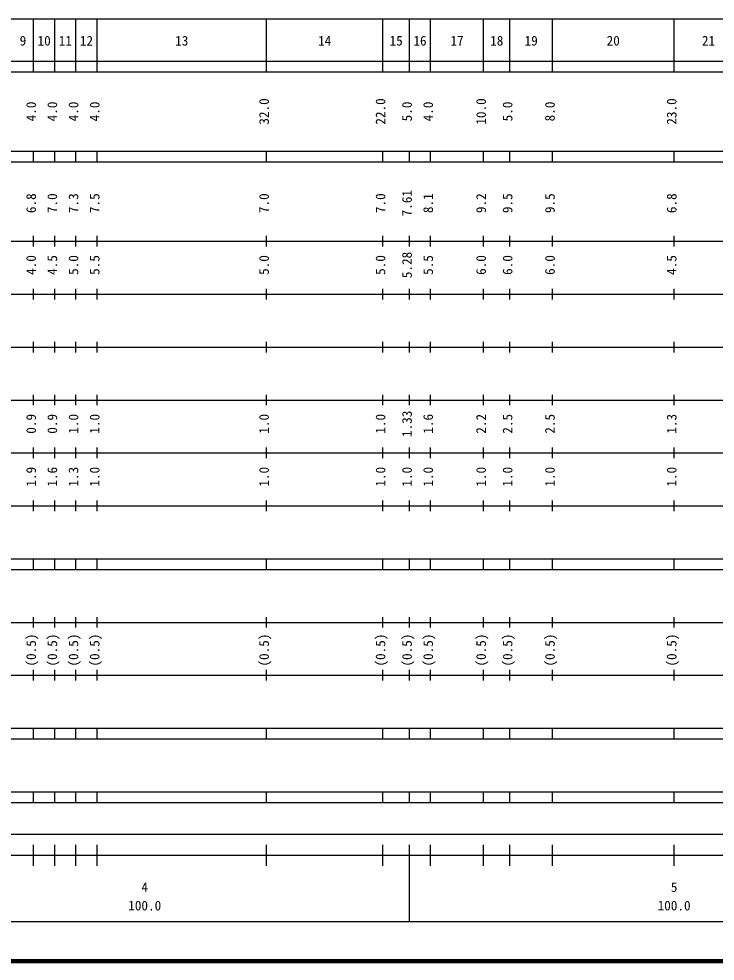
# Model space of a CAD drawing. Units: millimetres on the paper, enlarged 1000 times. Extents: x 40000 to 680000, y 20000 to 380000.
# Drawn here: x 294221 to 425754, y 20000 to 198000 of the extents above; entities that cross this region are included whole.
import ezdxf
from ezdxf.enums import TextEntityAlignment as Align

# ---------------------------------------------------------------- set-up
doc = ezdxf.new("R2010")
doc.units = ezdxf.units.MM
doc.header["$LTSCALE"] = 1000
doc.layers.add('M-TTL', color=2, linetype='Continuous', lineweight=140)
doc.layers.add('M-TTL-BAND', color=7, linetype='Continuous', lineweight=25)
doc.styles.add('ＭＳ ゴシック', font='')
doc.styles.get('ＭＳ ゴシック').set_extended_font_data('MS Gothic')

msp = doc.modelspace()

# ---------------------------------------------------------------- linework, layer by layer
at = {"layer": 'M-TTL'}
msp.add_line((40000, 20000), (680000, 20000), dxfattribs=at)
at = {"layer": 'M-TTL-BAND'}
for p, q in [((68000, 198000), (579000, 198000)), ((297000, 188000), (297000, 198000)), ((301000, 188000), (301000, 198000)), ((305000, 188000), (305000, 198000)), ((309000, 188000), (309000, 198000)), ((341000, 188000), (341000, 198000)), ((363000, 188000), (363000, 198000)), ((368000, 188000), (368000, 198000)), ((372000, 188000), (372000, 198000)), ((382000, 188000), (382000, 198000)), ((387000, 188000), (387000, 198000)), ((395000, 188000), (395000, 198000)), ((418000, 188000), (418000, 198000)), ((40000, 190000), (579000, 190000)), ((40000, 188000), (579000, 188000)), ((40000, 173000), (579000, 173000)), ((297000, 171000), (297000, 173000)), ((301000, 171000), (301000, 173000)), ((305000, 171000), (305000, 173000)), ((309000, 171000), (309000, 173000)), ((341000, 171000), (341000, 173000)), ((363000, 171000), (363000, 173000)), ((368000, 171000), (368000, 173000)), ((372000, 171000), (372000, 173000)), ((382000, 171000), (382000, 173000)), ((387000, 171000), (387000, 173000)), ((395000, 171000), (395000, 173000)), ((418000, 171000), (418000, 173000)), ((40000, 171000), (579000, 171000)), ((297000, 155000), (297000, 157000)), ((301000, 155000), (301000, 157000)), ((305000, 155000), (305000, 157000)), ((309000, 155000), (309000, 157000)), ((341000, 155000), (341000, 157000)), ((363000, 155000), (363000, 157000)), ((368000, 155000), (368000, 157000)), ((372000, 155000), (372000, 157000)), ((382000, 155000), (382000, 157000)), ((387000, 155000), (387000, 157000)), ((395000, 155000), (395000, 157000)), ((418000, 155000), (418000, 157000)), ((40000, 156000), (579000, 156000)), ((46000, 146000), (579000, 146000)), ((297000, 145000), (297000, 147000)), ((301000, 145000), (301000, 147000)), ((305000, 145000), (305000, 147000)), ((309000, 145000), (309000, 147000)), ((341000, 145000), (341000, 147000)), ((363000, 145000), (363000, 147000)), ((368000, 145000), (368000, 147000)), ((372000, 145000), (372000, 147000)), ((382000, 145000), (382000, 147000)), ((387000, 145000), (387000, 147000)), ((395000, 145000), (395000, 147000)), ((418000, 145000), (418000, 147000)), ((52000, 136000), (579000, 136000)), ((297000, 135000), (297000, 137000)), ((301000, 135000), (301000, 137000)), ((305000, 135000), (305000, 137000)), ((309000, 135000), (309000, 137000)), ((341000, 135000), (341000, 137000)), ((363000, 135000), (363000, 137000)), ((368000, 135000), (368000, 137000)), ((372000, 135000), (372000, 137000)), ((382000, 135000), (382000, 137000)), ((387000, 135000), (387000, 137000)), ((395000, 135000), (395000, 137000)), ((418000, 135000), (418000, 137000)), ((297000, 125000), (297000, 127000)), ((301000, 125000), (301000, 127000)), ((305000, 125000), (305000, 127000)), ((309000, 125000), (309000, 127000)), ((341000, 125000), (341000, 127000)), ((363000, 125000), (363000, 127000)), ((368000, 125000), (368000, 127000)), ((372000, 125000), (372000, 127000)), ((382000, 125000), (382000, 127000)), ((387000, 125000), (387000, 127000)), ((395000, 125000), (395000, 127000)), ((418000, 125000), (418000, 127000)), ((46000, 126000), (579000, 126000)), ((52000, 116000), (579000, 116000)), ((297000, 115000), (297000, 117000)), ((301000, 115000), (301000, 117000)), ((305000, 115000), (305000, 117000)), ((309000, 115000), (309000, 117000)), ((341000, 115000), (341000, 117000)), ((363000, 115000), (363000, 117000)), ((368000, 115000), (368000, 117000)), ((372000, 115000), (372000, 117000)), ((382000, 115000), (382000, 117000)), ((387000, 115000), (387000, 117000)), ((395000, 115000), (395000, 117000)), ((418000, 115000), (418000, 117000)), ((297000, 105000), (297000, 107000)), ((301000, 105000), (301000, 107000)), ((305000, 105000), (305000, 107000)), ((309000, 105000), (309000, 107000)), ((341000, 105000), (341000, 107000)), ((363000, 105000), (363000, 107000)), ((368000, 105000), (368000, 107000)), ((372000, 105000), (372000, 107000)), ((382000, 105000), (382000, 107000)), ((387000, 105000), (387000, 107000)), ((395000, 105000), (395000, 107000)), ((418000, 105000), (418000, 107000)), ((46000, 106000), (579000, 106000)), ((40000, 96000), (579000, 96000)), ((297000, 94000), (297000, 96000)), ((301000, 94000), (301000, 96000)), ((305000, 94000), (305000, 96000)), ((309000, 94000), (309000, 96000)), ((341000, 94000), (341000, 96000)), ((363000, 94000), (363000, 96000)), ((368000, 94000), (368000, 96000)), ((372000, 94000), (372000, 96000)), ((382000, 94000), (382000, 96000)), ((387000, 94000), (387000, 96000)), ((395000, 94000), (395000, 96000)), ((418000, 94000), (418000, 96000)), ((40000, 94000), (579000, 94000)), ((49000, 84000), (579000, 84000)), ((297000, 83000), (297000, 85000)), ((301000, 83000), (301000, 85000)), ((305000, 83000), (305000, 85000)), ((309000, 83000), (309000, 85000)), ((341000, 83000), (341000, 85000)), ((363000, 83000), (363000, 85000)), ((368000, 83000), (368000, 85000)), ((372000, 83000), (372000, 85000)), ((382000, 83000), (382000, 85000)), ((387000, 83000), (387000, 85000)), ((395000, 83000), (395000, 85000)), ((418000, 83000), (418000, 85000)), ((297000, 73000), (297000, 75000)), ((301000, 73000), (301000, 75000)), ((305000, 73000), (305000, 75000)), ((309000, 73000), (309000, 75000)), ((341000, 73000), (341000, 75000)), ((363000, 73000), (363000, 75000)), ((368000, 73000), (368000, 75000)), ((372000, 73000), (372000, 75000)), ((382000, 73000), (382000, 75000)), ((387000, 73000), (387000, 75000)), ((395000, 73000), (395000, 75000)), ((418000, 73000), (418000, 75000)), ((40000, 74000), (579000, 74000)), ((40000, 64000), (579000, 64000)), ((297000, 62000), (297000, 64000)), ((301000, 62000), (301000, 64000)), ((305000, 62000), (305000, 64000)), ((309000, 62000), (309000, 64000)), ((341000, 62000), (341000, 64000)), ((363000, 62000), (363000, 64000)), ((368000, 62000), (368000, 64000)), ((372000, 62000), (372000, 64000)), ((382000, 62000), (382000, 64000)), ((387000, 62000), (387000, 64000)), ((395000, 62000), (395000, 64000)), ((418000, 62000), (418000, 64000)), ((40000, 62000), (579000, 62000)), ((40000, 52000), (579000, 52000)), ((297000, 50000), (297000, 52000)), ((301000, 50000), (301000, 52000)), ((305000, 50000), (305000, 52000)), ((309000, 50000), (309000, 52000)), ((341000, 50000), (341000, 52000)), ((363000, 50000), (363000, 52000)), ((368000, 50000), (368000, 52000)), ((372000, 50000), (372000, 52000)), ((382000, 50000), (382000, 52000)), ((387000, 50000), (387000, 52000)), ((395000, 50000), (395000, 52000)), ((418000, 50000), (418000, 52000)), ((40000, 50000), (579000, 50000)), ((232500, 44000), (547500, 44000)), ((297000, 38000), (297000, 42000)), ((301000, 38000), (301000, 42000)), ((305000, 38000), (305000, 42000)), ((309000, 38000), (309000, 42000)), ((341000, 38000), (341000, 42000)), ((363000, 38000), (363000, 42000)), ((368000, 27500), (368000, 42000)), ((372000, 38000), (372000, 42000)), ((382000, 38000), (382000, 42000)), ((387000, 38000), (387000, 42000)), ((395000, 38000), (395000, 42000)), ((418000, 38000), (418000, 42000)), ((40000, 40000), (579000, 40000)), ((68000, 27500), (579000, 27500))]:
    msp.add_line(p, q, dxfattribs=at)

# ---------------------------------------------------------------- texts
at = {"layer": 'M-TTL-BAND', "style": 'ＭＳ ゴシック'}
for s, p in [('9', (295000, 192405)), ('10', (299000, 192405)), ('11', (303000, 192405)), ('12', (307000, 192405)), ('13', (325000, 192405)), ('14', (352000, 192405)), ('15', (365500, 192405)), ('16', (370000, 192405)), ('17', (377000, 192405)), ('18', (384500, 192405)), ('19', (391000, 192405)), ('20', (406500, 192405)), ('21', (424500, 192405)), ('4', (318000, 32523)), ('5', (418000, 32523)), ('100.0', (318000, 29033)), ('100.0', (418000, 29033))]:
    msp.add_text(s, height=1833, dxfattribs=at).set_placement(p, align=Align.BOTTOM_CENTER)
for s, p in [('4.0', (298000, 180500)), ('4.0', (302000, 180500)), ('4.0', (306000, 180500)), ('4.0', (310000, 180500)), ('32.0', (342000, 180500)), ('22.0', (364000, 180500)), ('5.0', (369000, 180500)), ('4.0', (373000, 180500)), ('10.0', (383000, 180500)), ('5.0', (388000, 180500)), ('8.0', (396000, 180500)), ('23.0', (419000, 180500)), ('7.61', (369000, 163174)), ('6.8', (298000, 163174)), ('7.0', (302000, 163174)), ('7.3', (306000, 163174)), ('7.5', (310000, 163174)), ('7.0', (342000, 163174)), ('7.0', (364000, 163174)), ('8.1', (373000, 163174)), ('9.2', (383000, 163174)), ('9.5', (388000, 163174)), ('9.5', (396000, 163174)), ('6.8', (419000, 163174)), ('4.0', (298000, 151500)), ('4.5', (302000, 151500)), ('5.0', (306000, 151500)), ('5.5', (310000, 151500)), ('5.0', (342000, 151500)), ('5.0', (364000, 151500)), ('5.28', (369000, 151500)), ('5.5', (373000, 151500)), ('6.0', (383000, 151500)), ('6.0', (388000, 151500)), ('6.0', (396000, 151500)), ('4.5', (419000, 151500)), ('0.9', (298000, 121500)), ('0.9', (302000, 121500)), ('1.0', (306000, 121500)), ('1.0', (310000, 121500)), ('1.0', (342000, 121500)), ('1.0', (364000, 121500)), ('1.33', (369000, 121500)), ('1.6', (373000, 121500)), ('2.2', (383000, 121500)), ('2.5', (388000, 121500)), ('2.5', (396000, 121500)), ('1.3', (419000, 121500)), ('1.9', (298000, 111500)), ('1.6', (302000, 111500)), ('1.3', (306000, 111500)), ('1.0', (310000, 111500)), ('1.0', (342000, 111500)), ('1.0', (364000, 111500)), ('1.0', (369000, 111500)), ('1.0', (373000, 111500)), ('1.0', (383000, 111500)), ('1.0', (388000, 111500)), ('1.0', (396000, 111500)), ('1.0', (419000, 111500)), ('(0.5)', (298000, 78764)), ('(0.5)', (302000, 78764)), ('(0.5)', (306000, 78764)), ('(0.5)', (310000, 78764)), ('(0.5)', (342000, 78764)), ('(0.5)', (364000, 78764)), ('(0.5)', (369000, 78764)), ('(0.5)', (373000, 78764)), ('(0.5)', (383000, 78764)), ('(0.5)', (388000, 78764)), ('(0.5)', (396000, 78764)), ('(0.5)', (419000, 78764))]:
    msp.add_text(s, height=1833, rotation=90, dxfattribs=at).set_placement(p, align=Align.BOTTOM_CENTER)

doc.saveas('drawing.dxf')
